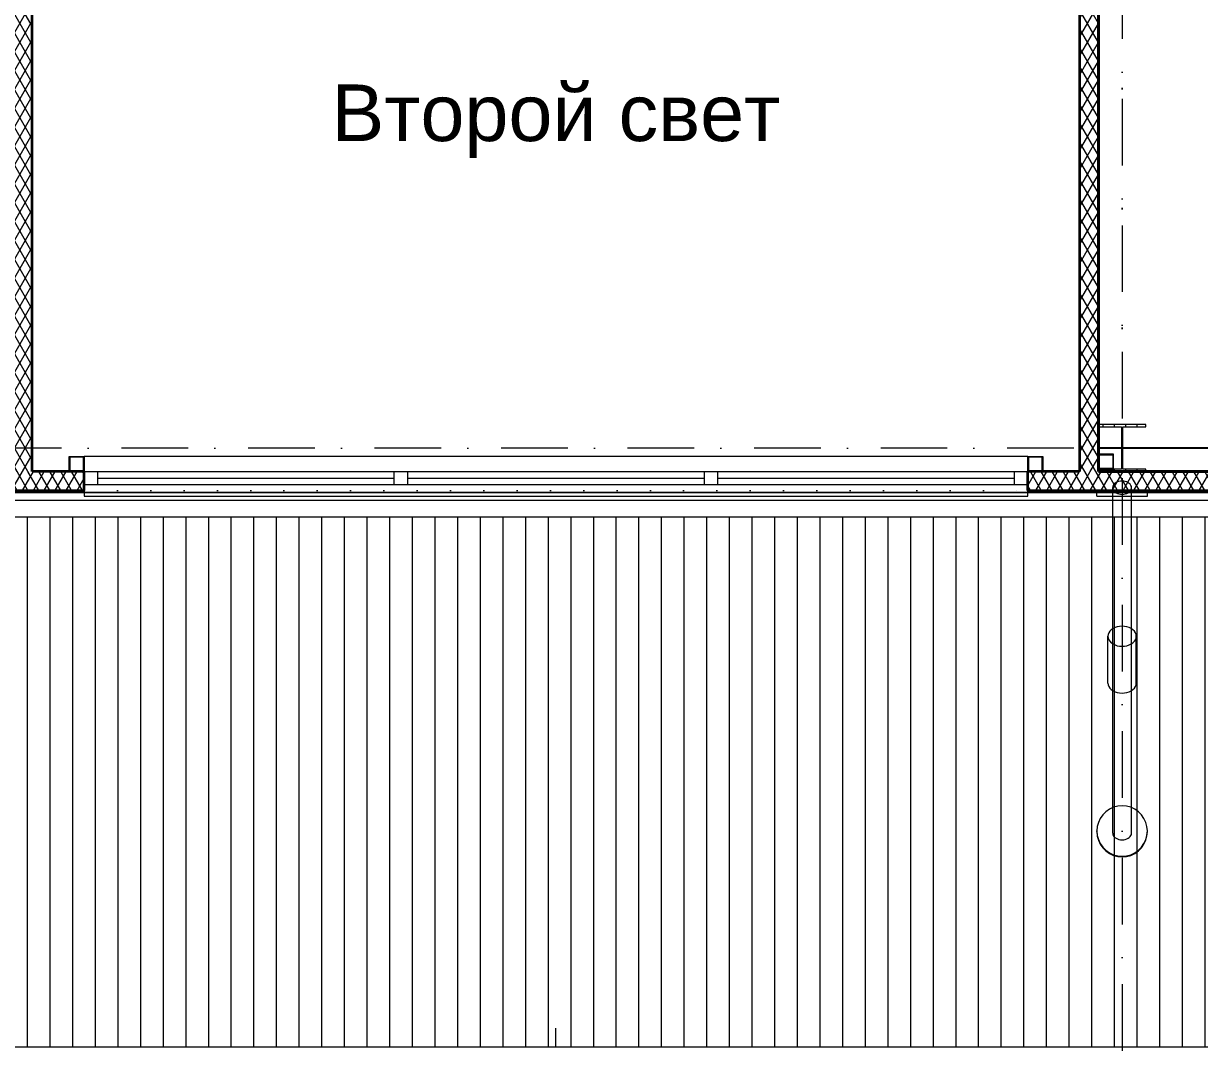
# Model space of a CAD drawing. Header units: millimetres. Extents: x -10605 to 103276, y -15987 to 52426.
# Drawn here: x 46179 to 52410, y -3225 to 2250 of the extents above; entities that cross this region are included whole.
import ezdxf
from ezdxf.enums import TextEntityAlignment as Align

# ---------------------------------------------------------------- set-up
doc = ezdxf.new("R2010")
doc.units = ezdxf.units.MM
doc.header["$MEASUREMENT"] = 0
for name, pattern in [('Dot & Dashed', [670.277762, 352.777767, -176.388884, 0, -141.111112]), ('Крупный пунктир', [634.99999, 0, -634.99999]), ('Пунктирная', [176.388884, 0, -176.388884])]:
    doc.linetypes.add(name, pattern=pattern)
for name, color, linetype, lineweight in [('0_Ном._пера__200', 7, 'Continuous', 0), ('0_Ном._пера__98', 7, 'Continuous', 25), ('Металлический каркас здания_Ном._пера__100', 7, 'Continuous', 9), ('Металлический каркас здания_Ном._пера__98', 7, 'Continuous', 25), ('Металлический каркас здания_Ном._пера__99', 7, 'Continuous', 15), ('Окна Archicad_Ном._пера__100', 7, 'Continuous', 9), ('Окна Archicad_Ном._пера__3', 7, 'Continuous', 0), ('Окна Archicad_Ном._пера__97', 7, 'Continuous', 35), ('Оси_Ном._пера__200', 7, 'Continuous', 0), ('Стены _Ном._пера__200', 7, 'Continuous', 0), ('Стены _Ном._пера__97', 7, 'Continuous', 35), ('Стены _Ном._пера__99', 7, 'Continuous', 15)]:
    doc.layers.add(name, color=color, linetype=linetype, lineweight=lineweight)
for name, color, linetype, lineweight, true_color in [('0_Ном._пера__92', 7, 'Continuous', 20, 0xc2e9e9e9), ('Зоны_Ном._пера__121', 7, 'Continuous', 35, 0xc2deab72), ('Стены _Ном._пера__94', 7, 'Continuous', 5, 0xc29f9f9f)]:
    doc.layers.add(name, color=color, linetype=linetype, lineweight=lineweight, true_color=true_color)
for name, color, linetype in [('Металлический каркас здания', 7, 'Continuous'), ('Окна Archicad', 7, 'Continuous'), ('Оси', 7, 'Continuous'), ('Стены', 7, 'Continuous')]:
    doc.layers.add(name, color=color, linetype=linetype)
doc.styles.add('РЎР“Р•РќР•Р\xa0РР\xa0_РЎРўРР›Р¬_1', font='arial.ttf')
pattern_1 = [(60, (0, 0), (-43.30127, 25), []), (120, (0, 0), (43.30127, 25), [])]
pattern_2 = [(90, (0, 0), (-60, 0), [])]

# ---------------------------------------------------------------- blocks, each defined once
blk = doc.blocks.new('Перекрытие_1', base_point=(98125, 40125))
at = {"layer": '0_Ном._пера__200', "color": 7, "linetype": 'Continuous', "lineweight": 0, "flags": 128}
blk.add_lwpolyline([(98125, 40125), (51875, 40125), (51875, 29425), (46122.5, 29425), (46122.5, 40125), (-125, 40125), (-125, -125), (46125, -125), (46125, 10574.9), (51875, 10574.9), (51875, -125), (98125, -125)], close=True, dxfattribs=at)
blk = doc.blocks.new('Стена_2', base_point=(46125, -125))
at = {"layer": 'Стены', "linetype": 'Continuous', "lineweight": 0, "true_color": 0x000000}
h = blk.add_hatch(dxfattribs=at)
h.set_pattern_fill('Batt_Insulation__3_', color=18, style=0, pattern_type=2)
h.set_pattern_definition(pattern_1)
h.paths.add_polyline_path([(46225, -125), (46225, 11775), (46125, 11775), (46125, -125)])
at = {"layer": 'Стены _Ном._пера__97', "color": 7, "linetype": 'Continuous', "lineweight": 35, "flags": 128}
for points in [[(46125, 11775), (46125, -125)], [(46225, -125), (46225, 11775)]]:
    blk.add_lwpolyline(points, dxfattribs=at)
blk = doc.blocks.new('Стена_5', base_point=(51875, 11775))
at = {"layer": 'Стены', "linetype": 'Continuous', "lineweight": 0, "true_color": 0x000000}
h = blk.add_hatch(dxfattribs=at)
h.set_pattern_fill('Batt_Insulation__3_', color=18, style=0, pattern_type=2)
h.set_pattern_definition(pattern_1)
h.paths.add_polyline_path([(51775, 11775), (51775, -125), (51875, -125), (51875, 11775)])
at = {"layer": 'Стены _Ном._пера__97', "color": 7, "linetype": 'Continuous', "lineweight": 35, "flags": 128}
for points in [[(51775, 11775), (51775, -125)], [(51875, -125), (51875, 11775)]]:
    blk.add_lwpolyline(points, dxfattribs=at)
blk = doc.blocks.new('Конструктор Кровли 27')
at = {"layer": '0_Ном._пера__92', "color": 254, "linetype": 'Continuous', "lineweight": 20, "true_color": 0xe9e9e9, "flags": 128}
blk.add_lwpolyline([(0, 46122.5), (0, 0), (40000, 0), (40000, 46125), (29425.1, 46125), (29425.1, 51875), (40000, 51875), (40000, 98000), (0, 98000), (0, 51875), (10575, 51875), (10575, 46122.5)], close=True, dxfattribs=at)
blk = doc.blocks.new('Колонна SHS ГК 27')
at = {"layer": 'Металлический каркас здания_Ном._пера__99', "linetype": 'Continuous', "lineweight": 0, "true_color": 0xffffff}
h = blk.add_hatch(dxfattribs=at)
h.set_pattern_fill('Barabбs_tйglakц_бllу', style=0, pattern_type=2)
h.set_pattern_definition(pattern_2)
h.paths.add_polyline_path([(-40, -40), (40, -40), (40, 40), (-40, 40)])
h.paths.add_polyline_path([(-36.4, -36.4), (-36.4, 36.4), (36.4, 36.4), (36.4, -36.4)], flags=0)
at = {"layer": 'Металлический каркас здания_Ном._пера__99', "color": 7, "linetype": 'Continuous', "lineweight": 15}
for p, q in [((40, 40), (-40, 40)), ((-40, 40), (-40, -40)), ((-36.4, -36.4), (-36.4, 36.4)), ((-36.4, 36.4), (36.4, 36.4)), ((36.4, 36.4), (36.4, -36.4)), ((40, -40), (40, 40)), ((-40, -40), (40, -40)), ((36.4, -36.4), (-36.4, -36.4))]:
    blk.add_line(p, q, dxfattribs=at)
blk = doc.blocks.new('Труба Квадратного Сечения ГК SHS 27_3')
at = {"layer": 'Металлический каркас здания_Ном._пера__99', "color": 7, "linetype": 'Continuous', "lineweight": 15}
for p, q in [((2500, 40), (0, 40)), ((0, 40), (0, 0)), ((0, 0), (0, -40)), ((5000, 40), (2500, 40)), ((5000, 0), (5000, 40)), ((5000, -40), (5000, 0)), ((0, -40), (2500, -40)), ((2500, -40), (5000, -40))]:
    blk.add_line(p, q, dxfattribs=at)
blk = doc.blocks.new('Колонна Универсальная 27_2')
at = {"layer": 'Металлический каркас здания_Ном._пера__100', "linetype": 'Continuous', "lineweight": 0, "true_color": 0xffffff}
h = blk.add_hatch(dxfattribs=at)
h.set_pattern_fill('Barabбs_tйglakц_бllу', style=0, pattern_type=2)
h.set_pattern_definition(pattern_2)
h.paths.add_polyline_path([(-125, -125), (125, -125), (125, -113), (4, -113), (4, 113), (125, 113), (125, 125), (-125, 125), (-125, 113), (-4, 113), (-4, -113), (-125, -113)])
at = {"layer": 'Металлический каркас здания_Ном._пера__100', "color": 7, "linetype": 'Continuous', "lineweight": 9}
for p, q in [((125, 125), (-125, 125)), ((-125, 125), (-125, 113)), ((125, 113), (125, 125)), ((-125, 113), (-4, 113)), ((-4, 113), (-4, -113)), ((4, -113), (4, 113)), ((4, 113), (125, 113)), ((-4, -113), (-125, -113)), ((-125, -113), (-125, -125)), ((125, -113), (4, -113)), ((125, -125), (125, -113)), ((-125, -125), (125, -125))]:
    blk.add_line(p, q, dxfattribs=at)
blk = doc.blocks.new('Стандартный Маркер Сетки')
at = {"layer": 'Оси_Ном._пера__200', "color": 7, "linetype": 'Dot & Dashed', "lineweight": 0}
blk.add_line((0, 0), (107805.4, 0), dxfattribs=at)
at = {"layer": 'Оси_Ном._пера__200', "color": 7, "lineweight": 0, "style": 'РЎР“Р•РќР•Р\xa0РР\xa0_РЎРўРР›Р¬_1'}
blk.add_attdef('AC_MarkerText_1', text='', height=300, dxfattribs=at).set_placement((108205.4, 150), align=Align.TOP_CENTER)
blk = doc.blocks.new('Двутавp К 26020-83 27')
at = {"layer": 'Металлический каркас здания_Ном._пера__98', "color": 7, "linetype": 'Крупный пунктир', "lineweight": 25}
blk.add_line((0, 0), (39875, 0), dxfattribs=at)
blk = doc.blocks.new('Лист Профилированный 27')
at = {"layer": 'Стены _Ном._пера__94', "linetype": 'Continuous', "lineweight": 5, "true_color": 0x9f9f9f}
h = blk.add_hatch(dxfattribs=at)
h.set_pattern_fill('Barabбs_tйglakц_бllу_dupla', color=253, style=0, pattern_type=2)
h.set_pattern_definition([(90, (0, 0), (-120, 0), [])])
h.paths.add_polyline_path([(0, 199.7), (0, 0), (90395, 0), (90395, 199.7), (90395, 2609.8), (90395, 2809.5), (0, 2809.5), (0, 2609.8)])
at = {"layer": 'Стены _Ном._пера__99', "color": 7, "linetype": 'Continuous', "lineweight": 15}
blk.add_line((45197.5, 0), (45197.5, 100), dxfattribs=at)
at = {"layer": 'Стены _Ном._пера__99', "color": 7, "linetype": 'Continuous', "lineweight": 15, "flags": 128}
blk.add_lwpolyline([(0, 199.7), (0, 0), (90395, 0), (90395, 199.7), (90395, 2609.8), (90395, 2809.5), (0, 2809.5), (0, 2609.8)], close=True, dxfattribs=at)
blk = doc.blocks.new('Горизонтальное Многостворчатое Окно 27_2')
at = {"layer": 'Окна Archicad_Ном._пера__100', "color": 7, "linetype": 'Continuous', "lineweight": 9}
for p, q in [((-2500, 0), (-2430, 0)), ((-2430, 0), (-2430, -70)), ((-856.7, -70), (-856.7, 0)), ((-856.7, 0), (-821.7, 0)), ((-821.7, 0), (-786.7, 0)), ((-786.7, 0), (-786.7, -70)), ((786.7, -70), (786.7, 0)), ((786.7, 0), (821.7, 0)), ((821.7, 0), (856.7, 0)), ((856.7, 0), (856.7, -70)), ((2430, -70), (2430, 0)), ((2430, 0), (2500, 0)), ((-2430, -70), (-2500, -70)), ((-821.7, -70), (-856.7, -70)), ((-786.7, -70), (-821.7, -70)), ((821.7, -70), (786.7, -70)), ((856.7, -70), (821.7, -70)), ((2500, -70), (2430, -70))]:
    blk.add_line(p, q, dxfattribs=at)
at = {"layer": 'Окна Archicad_Ном._пера__3', "color": 7, "linetype": 'Continuous', "lineweight": 0}
for p, q in [((-2500, 0), (2500, 0)), ((-2430, 0), (-856.7, 0)), ((-786.7, 0), (786.7, 0)), ((856.7, 0), (2430, 0)), ((-2430, -35), (-856.7, -35)), ((-786.7, -35), (786.7, -35)), ((856.7, -35), (2430, -35)), ((-2500, -100), (-2500, -130)), ((-856.7, -70), (-2430, -70)), ((786.7, -70), (-786.7, -70)), ((2430, -70), (856.7, -70)), ((2500, -130), (2500, -100)), ((-2500, -130), (2500, -130))]:
    blk.add_line(p, q, dxfattribs=at)
at = {"layer": 'Окна Archicad_Ном._пера__3', "color": 7, "linetype": 'Пунктирная', "lineweight": 0}
blk.add_line((-2500, -100), (2500, -100), dxfattribs=at)
at = {"layer": 'Окна Archicad_Ном._пера__97', "color": 7, "linetype": 'Continuous', "lineweight": 35}
for p, q in [((-2500, -70), (-2500, 0)), ((-2500, -70), (-2500, 0)), ((2500, -70), (2500, 0)), ((2500, -70), (2500, 0)), ((-2500, -100), (-2500, -70)), ((2500, -100), (2500, -70))]:
    blk.add_line(p, q, dxfattribs=at)
blk = doc.blocks.new('Стена_97', base_point=(-125, -125))
at = {"layer": 'Стены', "linetype": 'Continuous', "lineweight": 0, "true_color": 0x000000}
h = blk.add_hatch(dxfattribs=at)
h.set_pattern_fill('Batt_Insulation__3_', color=18, style=0, pattern_type=2)
h.set_pattern_definition(pattern_1)
h.paths.add_polyline_path([(45500, -195), (45500, -225), (46500, -225), (46500, -195), (46500, -125), (45500, -125)])
h = blk.add_hatch(dxfattribs=at)
h.set_pattern_fill('Batt_Insulation__3_', color=18, style=0, pattern_type=2)
h.set_pattern_definition(pattern_1)
h.paths.add_polyline_path([(51500, -195), (51500, -225), (52500, -225), (52500, -195), (52500, -125), (51500, -125)])
at = {"layer": 'Стены _Ном._пера__97', "color": 7, "linetype": 'Continuous', "lineweight": 35}
for p, q in [((46500, -195), (46500, -125)), ((51500, -195), (51500, -125)), ((46500, -225), (46500, -195)), ((51500, -225), (51500, -195))]:
    blk.add_line(p, q, dxfattribs=at)
at = {"layer": 'Стены _Ном._пера__97', "color": 7, "linetype": 'Continuous', "lineweight": 35, "flags": 128}
for points in [[(46500, -125), (46225, -125)], [(51775, -125), (51500, -125)], [(52500, -125), (51875, -125)], [(45500, -225), (46500, -225)], [(51500, -225), (52500, -225)]]:
    blk.add_lwpolyline(points, dxfattribs=at)
at = {"layer": 'Окна Archicad', "color": 7, "linetype": 'Continuous', "lineweight": 0, "zscale": 1000}
blk.add_blockref('Горизонтальное Многостворчатое Окно 27_2', (49000, -125), dxfattribs=at)
blk = doc.blocks.new('Стена_100', base_point=(3802.5, -235.7))
at = {"layer": 'Стены _Ном._пера__200', "color": 7, "linetype": 'Continuous', "lineweight": 0}
blk.add_line((94197.5, -236.8), (3802.5, -236.8), dxfattribs=at)
at = {"layer": 'Стены _Ном._пера__200', "color": 7, "linetype": 'Continuous', "lineweight": 0, "flags": 128}
for points in [[(94297.5, -235.7), (3802.5, -235.7)], [(3802.5, -276.1), (94197.5, -276.1)]]:
    blk.add_lwpolyline(points, dxfattribs=at)
blk = doc.blocks.new('Крыша_1', base_point=(0, 0))
at = {"layer": '0_Ном._пера__98', "color": 7, "linetype": 'Continuous', "lineweight": 25, "flags": 128}
for points in [[(51875, 0), (51875, 10574.9)], [(98000, 0), (51875, 0)]]:
    blk.add_lwpolyline(points, dxfattribs=at)
blk = doc.blocks.new('Стандартный Маркер Сетки_5')
at = {"layer": 'Оси_Ном._пера__200', "color": 7, "linetype": 'Dot & Dashed', "lineweight": 0}
blk.add_line((0, 0), (55249, 0), dxfattribs=at)
at = {"layer": 'Оси_Ном._пера__200', "color": 7, "lineweight": 0, "style": 'РЎР“Р•РќР•Р\xa0РР\xa0_РЎРўРР›Р¬_1'}
blk.add_attdef('AC_MarkerText_1', text='', height=300, rotation=90, dxfattribs=at).set_placement((55430.4, -68.6), align=Align.TOP_CENTER)
blk = doc.blocks.new('Цилиндр 27')
at = {"layer": 'Стены _Ном._пера__200', "color": 7, "linetype": 'Continuous', "lineweight": 0}
for p, q in [((-34.8, 8.7), (-35.4, 0)), ((-35.4, 0), (-34.8, -8.7)), ((-33.2, 17.1), (-34.8, 8.7)), ((-30.6, 25), (-33.2, 17.1)), ((-27.1, 32.1), (-30.6, 25)), ((-22.7, 38.3), (-27.1, 32.1)), ((-17.7, 43.3), (-22.7, 38.3)), ((-12.1, 47), (-17.7, 43.3)), ((-6.1, 49.2), (-12.1, 47)), ((0, 50), (-6.1, 49.2)), ((0, 50), (1831.3, 50)), ((1796.5, 8.7), (1795.9, 0)), ((1795.9, 0), (1796.5, -8.7)), ((1798.1, 17.1), (1796.5, 8.7)), ((1800.7, 25), (1798.1, 17.1)), ((1804.2, 32.1), (1800.7, 25)), ((1808.6, 38.3), (1804.2, 32.1)), ((1813.6, 43.3), (1808.6, 38.3)), ((1819.2, 47), (1813.6, 43.3)), ((1825.1, 49.2), (1819.2, 47)), ((1831.3, 50), (1825.1, 49.2)), ((1837.4, 49.2), (1831.3, 50)), ((1843.4, 47), (1837.4, 49.2)), ((1849, 43.3), (1843.4, 47)), ((1854, 38.3), (1849, 43.3)), ((1858.4, 32.1), (1854, 38.3)), ((1861.9, 25), (1858.4, 32.1)), ((1864.5, 17.1), (1861.9, 25)), ((1866.1, 8.7), (1864.5, 17.1)), ((1866.6, 0), (1866.1, 8.7)), ((1866.1, -8.7), (1866.6, 0)), ((-34.8, -8.7), (-33.2, -17.1)), ((-33.2, -17.1), (-30.6, -25)), ((-30.6, -25), (-27.1, -32.1)), ((-27.1, -32.1), (-22.7, -38.3)), ((-22.7, -38.3), (-17.7, -43.3)), ((-17.7, -43.3), (-12.1, -47)), ((-12.1, -47), (-6.1, -49.2)), ((-6.1, -49.2), (0, -50)), ((0, -50), (1831.3, -50)), ((1796.5, -8.7), (1798.1, -17.1)), ((1798.1, -17.1), (1800.7, -25)), ((1800.7, -25), (1804.2, -32.1)), ((1804.2, -32.1), (1808.6, -38.3)), ((1808.6, -38.3), (1813.6, -43.3)), ((1813.6, -43.3), (1819.2, -47)), ((1819.2, -47), (1825.1, -49.2)), ((1825.1, -49.2), (1831.3, -50)), ((1831.3, -50), (1837.4, -49.2)), ((1837.4, -49.2), (1843.4, -47)), ((1843.4, -47), (1849, -43.3)), ((1849, -43.3), (1854, -38.3)), ((1854, -38.3), (1858.4, -32.1)), ((1858.4, -32.1), (1861.9, -25)), ((1861.9, -25), (1864.5, -17.1)), ((1864.5, -17.1), (1866.1, -8.7))]:
    blk.add_line(p, q, dxfattribs=at)
blk = doc.blocks.new('Цилиндр 27_2')
at = {"layer": 'Стены _Ном._пера__200', "color": 7, "linetype": 'Continuous', "lineweight": 0}
for p, q in [((-45.7, 125.7), (-66.8, 115.9)), ((-42.2, 125.7), (-63.3, 115.9)), ((-23.2, 131.8), (-45.7, 125.7)), ((-19.7, 131.8), (-42.2, 125.7)), ((0, 133.8), (-23.2, 131.8)), ((3.5, 133.8), (-19.7, 131.8)), ((0, 133.8), (3.5, 133.8)), ((26.7, 131.8), (3.5, 133.8)), ((49.2, 125.7), (26.7, 131.8)), ((70.3, 115.9), (49.2, 125.7)), ((-115.7, 66.9), (-125.6, 45.8)), ((-112.2, 66.9), (-122.1, 45.8)), ((-102.4, 86), (-115.7, 66.9)), ((-98.9, 86), (-112.2, 66.9)), ((-85.9, 102.5), (-102.4, 86)), ((-82.4, 102.5), (-98.9, 86)), ((-66.8, 115.9), (-85.9, 102.5)), ((-63.3, 115.9), (-82.4, 102.5)), ((89.4, 102.5), (70.3, 115.9)), ((105.8, 86), (89.4, 102.5)), ((119.2, 66.9), (105.8, 86)), ((129, 45.8), (119.2, 66.9)), ((-131.6, 23.2), (-133.6, 0)), ((-125.6, 45.8), (-131.6, 23.2)), ((-128.1, 23.2), (-130.1, 0)), ((-122.1, 45.8), (-128.1, 23.2)), ((135.1, 23.2), (129, 45.8)), ((137.1, 0), (135.1, 23.2)), ((135.1, -23.2), (137.1, 0)), ((-133.6, 0), (-131.6, -23.2)), ((-131.6, -23.2), (-125.6, -45.8)), ((-130.1, 0), (-128.1, -23.2)), ((-128.1, -23.2), (-122.1, -45.8)), ((-125.6, -45.8), (-115.7, -66.9)), ((-122.1, -45.8), (-112.2, -66.9)), ((119.2, -66.9), (129, -45.8)), ((129, -45.8), (135.1, -23.2)), ((-115.7, -66.9), (-102.4, -86)), ((-112.2, -66.9), (-98.9, -86)), ((-102.4, -86), (-85.9, -102.5)), ((-98.9, -86), (-82.4, -102.5)), ((-85.9, -102.5), (-66.8, -115.9)), ((-82.4, -102.5), (-63.3, -115.9)), ((-66.8, -115.9), (-45.7, -125.7)), ((-63.3, -115.9), (-42.2, -125.7)), ((49.2, -125.7), (70.3, -115.9)), ((70.3, -115.9), (89.4, -102.5)), ((89.4, -102.5), (105.8, -86)), ((105.8, -86), (119.2, -66.9)), ((-45.7, -125.7), (-23.2, -131.8)), ((-42.2, -125.7), (-19.7, -131.8)), ((-23.2, -131.8), (0, -133.8)), ((-19.7, -131.8), (3.5, -133.8)), ((0, -133.8), (3.5, -133.8)), ((3.5, -133.8), (26.7, -131.8)), ((26.7, -131.8), (49.2, -125.7))]:
    blk.add_line(p, q, dxfattribs=at)
blk = doc.blocks.new('Цилиндр 27_3')
at = {"layer": 'Стены _Ном._пера__200', "color": 7, "linetype": 'Continuous', "lineweight": 0}
for p, q in [((0, 133.8), (0, 131.8)), ((0, 133.8), (30.1, 133.8)), ((0, 131.8), (0, 125.7)), ((0, 125.7), (0, 115.9)), ((30.1, 133.8), (30.1, 131.8)), ((30.1, 131.8), (30.1, 125.7)), ((30.1, 125.7), (30.1, 115.9)), ((0, 115.9), (0, 102.5)), ((0, 102.5), (0, 86)), ((0, 86), (0, 66.9)), ((0, 66.9), (0, 45.8)), ((30.1, 115.9), (30.1, 102.5)), ((30.1, 102.5), (30.1, 86)), ((30.1, 86), (30.1, 66.9)), ((30.1, 66.9), (30.1, 45.8)), ((0, 45.8), (0, 23.2)), ((0, 23.2), (0, 0)), ((0, 0), (0, -23.2)), ((30.1, 45.8), (30.1, 23.2)), ((30.1, 23.2), (30.1, 0)), ((30.1, 0), (30.1, -23.2)), ((0, -23.2), (0, -45.8)), ((0, -45.8), (0, -66.9)), ((30.1, -23.2), (30.1, -45.8)), ((30.1, -45.8), (30.1, -66.9)), ((0, -66.9), (0, -86)), ((0, -86), (0, -102.5)), ((0, -102.5), (0, -115.9)), ((0, -115.9), (0, -125.7)), ((30.1, -66.9), (30.1, -86)), ((30.1, -86), (30.1, -102.5)), ((30.1, -102.5), (30.1, -115.9)), ((30.1, -115.9), (30.1, -125.7)), ((0, -125.7), (0, -131.8)), ((0, -131.8), (0, -133.8)), ((0, -133.8), (30.1, -133.8)), ((30.1, -125.7), (30.1, -131.8)), ((30.1, -131.8), (30.1, -133.8))]:
    blk.add_line(p, q, dxfattribs=at)
blk = doc.blocks.new('Цилиндр 27_4')
at = {"layer": 'Стены _Ном._пера__200', "color": 7, "linetype": 'Continuous', "lineweight": 0}
for p, q in [((-26.5, 65), (-34.1, 57.5)), ((-18.1, 70.5), (-26.5, 65)), ((-9.2, 73.9), (-18.1, 70.5)), ((0, 75), (-9.2, 73.9)), ((0, 75), (248.2, 75)), ((221.7, 65), (214.1, 57.5)), ((230.1, 70.5), (221.7, 65)), ((239, 73.9), (230.1, 70.5)), ((248.2, 75), (239, 73.9)), ((257.4, 73.9), (248.2, 75)), ((266.4, 70.5), (257.4, 73.9)), ((274.7, 65), (266.4, 70.5)), ((282.3, 57.5), (274.7, 65)), ((-52.2, 13), (-53, 0)), ((-53, 0), (-52.2, -13)), ((-49.8, 25.7), (-52.2, 13)), ((-45.9, 37.5), (-49.8, 25.7)), ((-40.6, 48.2), (-45.9, 37.5)), ((-34.1, 57.5), (-40.6, 48.2)), ((196, 13), (195.2, 0)), ((195.2, 0), (196, -13)), ((198.4, 25.7), (196, 13)), ((202.3, 37.5), (198.4, 25.7)), ((207.6, 48.2), (202.3, 37.5)), ((214.1, 57.5), (207.6, 48.2)), ((288.9, 48.2), (282.3, 57.5)), ((294.2, 37.5), (288.9, 48.2)), ((298.1, 25.7), (294.2, 37.5)), ((300.5, 13), (298.1, 25.7)), ((301.3, 0), (300.5, 13)), ((300.5, -13), (301.3, 0)), ((-52.2, -13), (-49.8, -25.7)), ((-49.8, -25.7), (-45.9, -37.5)), ((-45.9, -37.5), (-40.6, -48.2)), ((-40.6, -48.2), (-34.1, -57.5)), ((-34.1, -57.5), (-26.5, -65)), ((196, -13), (198.4, -25.7)), ((198.4, -25.7), (202.3, -37.5)), ((202.3, -37.5), (207.6, -48.2)), ((207.6, -48.2), (214.1, -57.5)), ((214.1, -57.5), (221.7, -65)), ((274.7, -65), (282.3, -57.5)), ((282.3, -57.5), (288.9, -48.2)), ((288.9, -48.2), (294.2, -37.5)), ((294.2, -37.5), (298.1, -25.7)), ((298.1, -25.7), (300.5, -13)), ((-26.5, -65), (-18.1, -70.5)), ((-18.1, -70.5), (-9.2, -73.9)), ((-9.2, -73.9), (0, -75)), ((0, -75), (248.2, -75)), ((221.7, -65), (230.1, -70.5)), ((230.1, -70.5), (239, -73.9)), ((239, -73.9), (248.2, -75)), ((248.2, -75), (257.4, -73.9)), ((257.4, -73.9), (266.4, -70.5)), ((266.4, -70.5), (274.7, -65))]:
    blk.add_line(p, q, dxfattribs=at)

msp = doc.modelspace()

# ---------------------------------------------------------------- linework, layer by layer
at = {"layer": 'Зоны_Ном._пера__121', "color": 43, "linetype": 'Continuous', "lineweight": 35, "true_color": 0xdeab72, "flags": 128}
msp.add_lwpolyline([(51875, -125), (57950.02889, -125), (57950.02889, 11775), (51875, 11775)], close=True, dxfattribs=at)

# ---------------------------------------------------------------- block references
at = {"color": 7, "linetype": 'Continuous', "lineweight": 0}
msp.add_blockref('Перекрытие_1', (98125.00021, 40125.00012), dxfattribs=at)
at = {"color": 8, "linetype": 'Continuous', "lineweight": 0, "true_color": 0x747474, "zscale": 1000, "rotation": 270}
msp.add_blockref('Конструктор Кровли 27', (0, 40000.00005), dxfattribs=at)
at = {"color": 7, "linetype": 'Continuous', "lineweight": 25}
msp.add_blockref('Крыша_1', (0, 0), dxfattribs=at)
at = {"layer": 'Металлический каркас здания', "color": 7, "linetype": 'Continuous', "lineweight": 9, "xscale": -1, "zscale": 1000, "rotation": 270}
msp.add_blockref('Двутавp К 26020-83 27', (52000, 0), dxfattribs=at)
at = {"layer": 'Металлический каркас здания_Ном._пера__100', "color": 7, "linetype": 'Continuous', "lineweight": 9, "zscale": 1000, "rotation": 180}
msp.add_blockref('Колонна Универсальная 27_2', (52000.00007, 0), dxfattribs=at)
at = {"layer": 'Металлический каркас здания_Ном._пера__99', "color": 7, "linetype": 'Continuous', "lineweight": 15, "xscale": -1, "zscale": 1000, "rotation": 180}
for p in [(46460.0001, -85), (51540.0001, -85)]:
    msp.add_blockref('Колонна SHS ГК 27', p, dxfattribs=at)
at = {"layer": 'Металлический каркас здания_Ном._пера__99', "color": 7, "linetype": 'Continuous', "lineweight": 15, "zscale": 1000, "rotation": 180}
for name, p in [('Труба Квадратного Сечения ГК SHS 27_3', (51500.0001, -85)), ('Труба Квадратного Сечения ГК SHS 27_3', (51500.0001, -85)), ('Колонна SHS ГК 27', (51915, -73))]:
    msp.add_blockref(name, p, dxfattribs=at)
at = {"layer": 'Оси', "color": 8, "linetype": 'Continuous', "lineweight": 0, "true_color": 0x747474, "zscale": 1000, "rotation": 270}
msp.add_blockref('Стандартный Маркер Сетки_5', (52000.00007, 40061.92808), dxfattribs=at)
at = {"layer": 'Оси', "color": 8, "linetype": 'Continuous', "lineweight": 0, "true_color": 0x747474, "xscale": -1, "zscale": 1000}
msp.add_blockref('Стандартный Маркер Сетки', (98000.00007, 0), dxfattribs=at)
at = {"layer": 'Стены', "color": 7, "lineweight": 35}
for name, p in [('Стена_2', (46125, -125)), ('Стена_5', (51875, 11775)), ('Стена_97', (-125, -125))]:
    msp.add_blockref(name, p, dxfattribs=at)
at = {"layer": 'Стены', "color": 7, "linetype": 'Continuous', "lineweight": 0, "zscale": 1000, "rotation": 89.99999999999999}
for name, p in [('Цилиндр 27', (52000, -2041.51511)), ('Цилиндр 27_3', (52000, -255.07296)), ('Цилиндр 27_4', (52000, -1246.09215)), ('Цилиндр 27_2', (52000, -2033.38641))]:
    msp.add_blockref(name, p, dxfattribs=at)
at = {"layer": 'Стены', "color": 7, "lineweight": 0}
msp.add_blockref('Стена_100', (3802.5, -235.72647), dxfattribs=at)
at = {"layer": 'Стены _Ном._пера__99', "color": 7, "linetype": 'Continuous', "lineweight": 15, "xscale": -1, "zscale": 1000}
msp.add_blockref('Лист Профилированный 27', (94197.5, -3175), dxfattribs=at)

# ---------------------------------------------------------------- texts
at = {"layer": '0_Ном._пера__200', "color": 7, "linetype": 'Continuous', "lineweight": 0, "insert": (49000.00007, 1926.64718), "char_height": 300, "attachment_point": 2, "style": 'РЎР“Р•РќР•Р\xa0РР\xa0_РЎРўРР›Р¬_1'}
msp.add_mtext('\\A1;{\\pqc;\\fArial|b0|i0|c204|p0;\\W1.000000;Второй свет}', dxfattribs=at)

doc.saveas('drawing.dxf')
